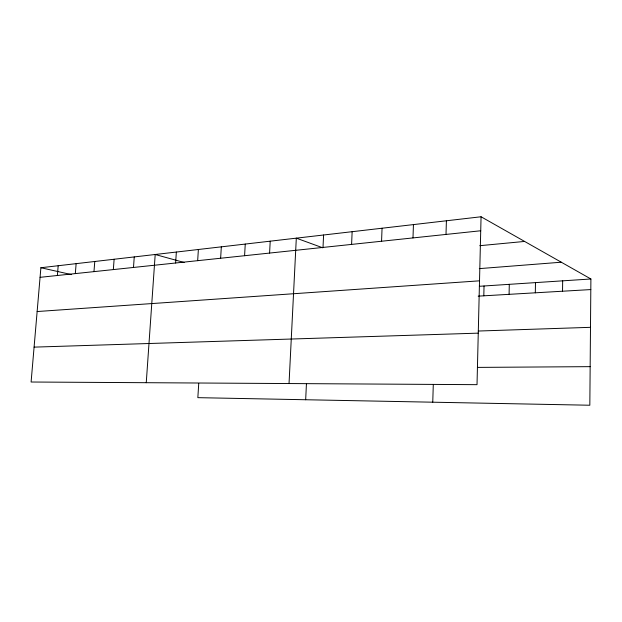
<?xml version="1.0" encoding="UTF-8"?>
<svg xmlns="http://www.w3.org/2000/svg" width="622" height="622" viewBox="0 0 622 622"><rect width="100%" height="100%" fill="white"/><g stroke="black" fill="none" stroke-linecap="round" stroke-linejoin="round"><path stroke-width="0.93" d="M481.063 216.767L477.02 384.668L31.1 382.017L40.889 267.732L481.063 216.767L590.9 278.99L589.827 405.233L197.843 397.66L198.737 383.416M562.537 291.22L562.669 280.841M535.317 292.807L535.48 282.621M509.091 294.338L509.294 284.332M483.807 295.815L484.04 285.988M446.005 234.432L446.402 220.779M432.757 402.201L433.277 384.901M412.992 237.923L413.443 224.596M381.566 241.243L382.056 228.227M351.601 244.407L352.138 231.695M323.012 247.432L323.588 234.999M305.674 399.744L306.421 384.101M289.036 383.549L296.313 238.156L322.756 247.797M269.583 253.076L270.22 241.18M244.586 255.712L245.255 244.073M220.639 258.247L221.323 246.841M197.664 260.672L198.379 249.5M175.622 262.997L176.353 252.05M146.256 382.701L155.197 254.499L184.135 262.476M133.489 267.452L134.251 256.925M113.344 269.583L114.121 259.25M93.976 271.627L94.769 261.497M75.332 273.594L76.133 263.65M57.372 275.492L58.188 265.726M40.072 277.326L480.728 230.762M479.787 245.69L524.61 241.437M479.305 268.626L561.277 262.212M37.141 311.536L479.523 280.825M479.36 286.291L590.9 278.99M478.186 296.142L590.807 289.572M478.279 331.036L590.488 327.327M34.086 347.13L478.264 333.143M477.401 367.4L590.154 366.653M40.889 267.732L71.616 274.636"/></g></svg>
